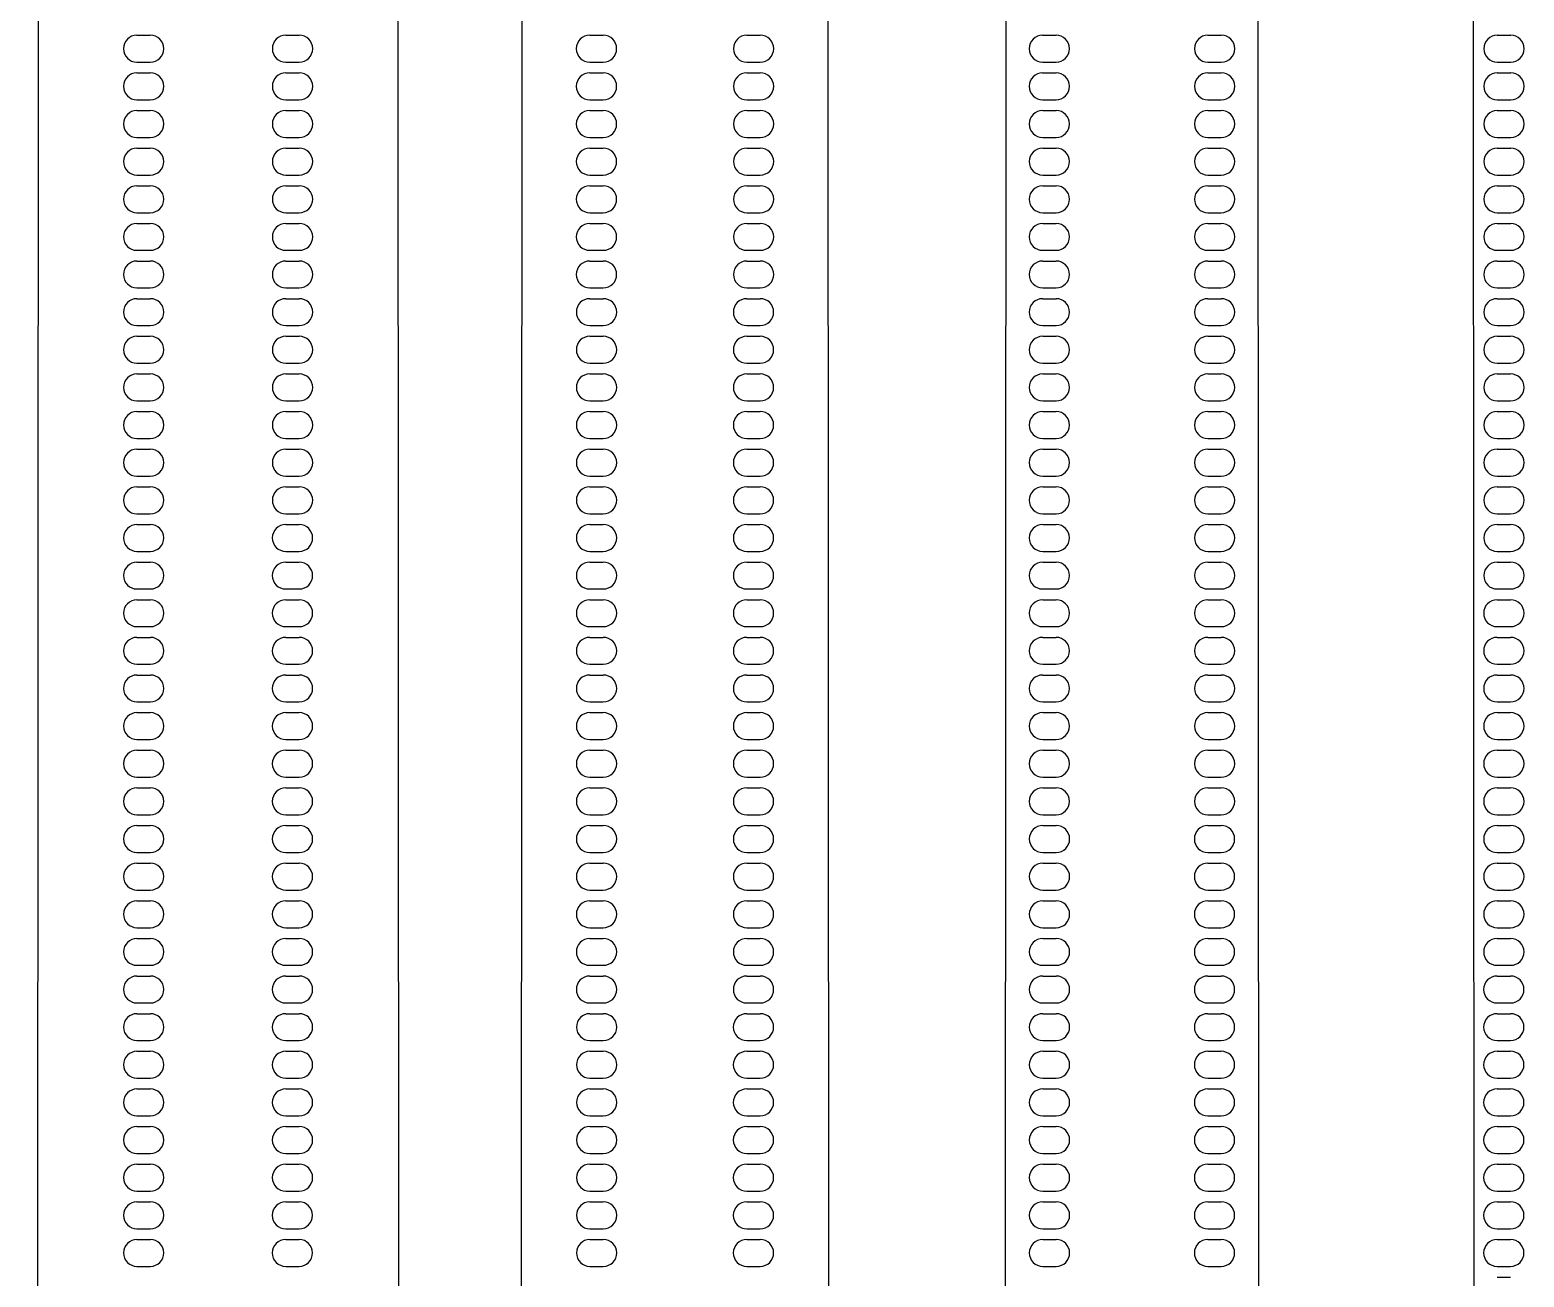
# Model space of a CAD drawing. Header units: millimetres. Extents: x -12.5 to 12.5, y -37.5 to 37.5.
# Drawn here: x -2.9 to -0.121, y 2.395 to 4.715 of the extents above; entities that cross this region are included whole.
import ezdxf

# ---------------------------------------------------------------- set-up
doc = ezdxf.new("R2010")
doc.units = ezdxf.units.MM

msp = doc.modelspace()

# ---------------------------------------------------------------- linework, layer by layer
at = {"color": 7, "linetype": 'Continuous'}
for p, q in [((-2.875, 24), (-2.9, -25)), ((-2.2, -25), (-2.225, 24)), ((-1.975, 24), (-2, -25)), ((-1.4, -25), (-1.425, 24)), ((-1.075, 24), (-1.1, -25)), ((-0.6, -25), (-0.625, 24)), ((-0.225, 24), (-0.2059, -13.45)), ((-2.701, 4.705), (-2.676, 4.705)), ((-2.424, 4.705), (-2.399, 4.705)), ((-1.8586, 4.705), (-1.8336, 4.705)), ((-1.5664, 4.705), (-1.5414, 4.705)), ((-1.0162, 4.705), (-0.9912, 4.705)), ((-0.7088, 4.705), (-0.6838, 4.705)), ((-0.1706, 4.705), (-0.1456, 4.705)), ((-2.701, 4.655), (-2.676, 4.655)), ((-2.424, 4.655), (-2.399, 4.655)), ((-1.8586, 4.655), (-1.8336, 4.655)), ((-1.5664, 4.655), (-1.5414, 4.655)), ((-1.0162, 4.655), (-0.9912, 4.655)), ((-0.7088, 4.655), (-0.6838, 4.655)), ((-0.1706, 4.655), (-0.1456, 4.655)), ((-2.701, 4.635), (-2.676, 4.635)), ((-2.424, 4.635), (-2.399, 4.635)), ((-1.8586, 4.635), (-1.8336, 4.635)), ((-1.5664, 4.635), (-1.5414, 4.635)), ((-1.0162, 4.635), (-0.9912, 4.635)), ((-0.7088, 4.635), (-0.6838, 4.635)), ((-0.1706, 4.635), (-0.1456, 4.635)), ((-2.701, 4.585), (-2.676, 4.585)), ((-2.701, 4.565), (-2.676, 4.565)), ((-2.424, 4.585), (-2.399, 4.585)), ((-2.424, 4.565), (-2.399, 4.565)), ((-1.8586, 4.585), (-1.8336, 4.585)), ((-1.8586, 4.565), (-1.8336, 4.565)), ((-1.5664, 4.585), (-1.5414, 4.585)), ((-1.5664, 4.565), (-1.5414, 4.565)), ((-1.0162, 4.585), (-0.9912, 4.585)), ((-1.0161, 4.565), (-0.9911, 4.565)), ((-0.7089, 4.565), (-0.6839, 4.565)), ((-0.7088, 4.585), (-0.6838, 4.585)), ((-0.1706, 4.585), (-0.1456, 4.585)), ((-0.1706, 4.565), (-0.1456, 4.565)), ((-2.701, 4.515), (-2.676, 4.515)), ((-2.424, 4.515), (-2.399, 4.515)), ((-1.8586, 4.515), (-1.8336, 4.515)), ((-1.5664, 4.515), (-1.5414, 4.515)), ((-1.0161, 4.515), (-0.9911, 4.515)), ((-0.7089, 4.515), (-0.6839, 4.515)), ((-0.1706, 4.515), (-0.1456, 4.515)), ((-2.701, 4.495), (-2.676, 4.495)), ((-2.424, 4.495), (-2.399, 4.495)), ((-1.8586, 4.495), (-1.8336, 4.495)), ((-1.5664, 4.495), (-1.5414, 4.495)), ((-1.0161, 4.495), (-0.9911, 4.495)), ((-0.7089, 4.495), (-0.6839, 4.495)), ((-0.1706, 4.495), (-0.1456, 4.495)), ((-2.701, 4.445), (-2.676, 4.445)), ((-2.701, 4.425), (-2.676, 4.425)), ((-2.424, 4.445), (-2.399, 4.445)), ((-2.424, 4.425), (-2.399, 4.425)), ((-1.8586, 4.445), (-1.8336, 4.445)), ((-1.8586, 4.425), (-1.8336, 4.425)), ((-1.5664, 4.445), (-1.5414, 4.445)), ((-1.5664, 4.425), (-1.5414, 4.425)), ((-1.0161, 4.445), (-0.9911, 4.445)), ((-1.0161, 4.425), (-0.9911, 4.425)), ((-0.7089, 4.445), (-0.6839, 4.445)), ((-0.7089, 4.425), (-0.6839, 4.425)), ((-0.1706, 4.445), (-0.1456, 4.445)), ((-0.1706, 4.425), (-0.1456, 4.425)), ((-2.701, 4.375), (-2.676, 4.375)), ((-2.424, 4.375), (-2.399, 4.375)), ((-1.8586, 4.375), (-1.8336, 4.375)), ((-1.5664, 4.375), (-1.5414, 4.375)), ((-1.0161, 4.375), (-0.9911, 4.375)), ((-0.7089, 4.375), (-0.6839, 4.375)), ((-0.1706, 4.375), (-0.1456, 4.375)), ((-2.701, 4.355), (-2.676, 4.355)), ((-2.424, 4.355), (-2.399, 4.355)), ((-1.8586, 4.355), (-1.8336, 4.355)), ((-1.5664, 4.355), (-1.5414, 4.355)), ((-1.0161, 4.355), (-0.9911, 4.355)), ((-0.7089, 4.355), (-0.6839, 4.355)), ((-0.1706, 4.355), (-0.1456, 4.355)), ((-2.701, 4.305), (-2.676, 4.305)), ((-2.701, 4.285), (-2.676, 4.285)), ((-2.424, 4.305), (-2.399, 4.305)), ((-2.424, 4.285), (-2.399, 4.285)), ((-1.8586, 4.305), (-1.8336, 4.305)), ((-1.8586, 4.285), (-1.8336, 4.285)), ((-1.5664, 4.305), (-1.5414, 4.305)), ((-1.5664, 4.285), (-1.5414, 4.285)), ((-1.0161, 4.305), (-0.9911, 4.305)), ((-1.0161, 4.285), (-0.9911, 4.285)), ((-0.7089, 4.305), (-0.6839, 4.305)), ((-0.7089, 4.285), (-0.6839, 4.285)), ((-0.1707, 4.285), (-0.1457, 4.285)), ((-0.1706, 4.305), (-0.1456, 4.305)), ((-2.701, 4.235), (-2.676, 4.235)), ((-2.424, 4.235), (-2.399, 4.235)), ((-1.8586, 4.235), (-1.8336, 4.235)), ((-1.5664, 4.235), (-1.5414, 4.235)), ((-1.0161, 4.235), (-0.9911, 4.235)), ((-0.7089, 4.235), (-0.6839, 4.235)), ((-0.1707, 4.235), (-0.1457, 4.235)), ((-2.701, 4.215), (-2.676, 4.215)), ((-2.424, 4.215), (-2.399, 4.215)), ((-1.8585, 4.215), (-1.8335, 4.215)), ((-1.5665, 4.215), (-1.5415, 4.215)), ((-1.0161, 4.215), (-0.9911, 4.215)), ((-0.7089, 4.215), (-0.6839, 4.215)), ((-0.1707, 4.215), (-0.1457, 4.215)), ((-2.701, 4.165), (-2.676, 4.165)), ((-2.701, 4.145), (-2.676, 4.145)), ((-2.424, 4.165), (-2.399, 4.165)), ((-2.424, 4.145), (-2.399, 4.145)), ((-1.8585, 4.165), (-1.8335, 4.165)), ((-1.8585, 4.145), (-1.8335, 4.145)), ((-1.5665, 4.165), (-1.5415, 4.165)), ((-1.5665, 4.145), (-1.5415, 4.145)), ((-1.0161, 4.165), (-0.9911, 4.165)), ((-1.0161, 4.145), (-0.9911, 4.145)), ((-0.7089, 4.165), (-0.6839, 4.165)), ((-0.7089, 4.145), (-0.6839, 4.145)), ((-0.1707, 4.165), (-0.1457, 4.165)), ((-0.1707, 4.145), (-0.1457, 4.145)), ((-2.701, 4.095), (-2.676, 4.095)), ((-2.424, 4.095), (-2.399, 4.095)), ((-1.8585, 4.095), (-1.8335, 4.095)), ((-1.5665, 4.095), (-1.5415, 4.095)), ((-1.0161, 4.095), (-0.9911, 4.095)), ((-0.7089, 4.095), (-0.6839, 4.095)), ((-0.1707, 4.095), (-0.1457, 4.095)), ((-2.701, 4.075), (-2.676, 4.075)), ((-2.424, 4.075), (-2.399, 4.075)), ((-1.8585, 4.075), (-1.8335, 4.075)), ((-1.5665, 4.075), (-1.5415, 4.075)), ((-1.0161, 4.075), (-0.9911, 4.075)), ((-0.7089, 4.075), (-0.6839, 4.075)), ((-0.1707, 4.075), (-0.1457, 4.075)), ((-2.701, 4.025), (-2.676, 4.025)), ((-2.701, 4.005), (-2.676, 4.005)), ((-2.424, 4.025), (-2.399, 4.025)), ((-2.424, 4.005), (-2.399, 4.005)), ((-1.8585, 4.025), (-1.8335, 4.025)), ((-1.8585, 4.005), (-1.8335, 4.005)), ((-1.5665, 4.025), (-1.5415, 4.025)), ((-1.5665, 4.005), (-1.5415, 4.005)), ((-1.0161, 4.025), (-0.9911, 4.025)), ((-1.0161, 4.005), (-0.9911, 4.005)), ((-0.7089, 4.025), (-0.6839, 4.025)), ((-0.7089, 4.005), (-0.6839, 4.005)), ((-0.1707, 4.025), (-0.1457, 4.025)), ((-0.1707, 4.005), (-0.1457, 4.005)), ((-2.701, 3.955), (-2.676, 3.955)), ((-2.424, 3.955), (-2.399, 3.955)), ((-1.8585, 3.955), (-1.8335, 3.955)), ((-1.5665, 3.955), (-1.5415, 3.955)), ((-1.0161, 3.955), (-0.9911, 3.955)), ((-0.7089, 3.955), (-0.6839, 3.955)), ((-0.1707, 3.955), (-0.1457, 3.955)), ((-2.701, 3.935), (-2.676, 3.935)), ((-2.424, 3.935), (-2.399, 3.935)), ((-1.8585, 3.935), (-1.8335, 3.935)), ((-1.5665, 3.935), (-1.5415, 3.935)), ((-1.0161, 3.935), (-0.9911, 3.935)), ((-0.7089, 3.935), (-0.6839, 3.935)), ((-0.1707, 3.935), (-0.1457, 3.935)), ((-2.701, 3.885), (-2.676, 3.885)), ((-2.701, 3.865), (-2.676, 3.865)), ((-2.424, 3.885), (-2.399, 3.885)), ((-2.424, 3.865), (-2.399, 3.865)), ((-1.8585, 3.885), (-1.8335, 3.885)), ((-1.8585, 3.865), (-1.8335, 3.865)), ((-1.5665, 3.885), (-1.5415, 3.885)), ((-1.5665, 3.865), (-1.5415, 3.865)), ((-1.0161, 3.885), (-0.9911, 3.885)), ((-1.0161, 3.865), (-0.9911, 3.865)), ((-0.7089, 3.885), (-0.6839, 3.885)), ((-0.7089, 3.865), (-0.6839, 3.865)), ((-0.1707, 3.885), (-0.1457, 3.885)), ((-0.1707, 3.865), (-0.1457, 3.865)), ((-2.701, 3.815), (-2.676, 3.815)), ((-2.424, 3.815), (-2.399, 3.815)), ((-1.8585, 3.815), (-1.8335, 3.815)), ((-1.5665, 3.815), (-1.5415, 3.815)), ((-1.0161, 3.815), (-0.9911, 3.815)), ((-0.7089, 3.815), (-0.6839, 3.815)), ((-0.1707, 3.815), (-0.1457, 3.815)), ((-2.7009, 3.795), (-2.6759, 3.795)), ((-2.4241, 3.795), (-2.3991, 3.795)), ((-1.8585, 3.795), (-1.8335, 3.795)), ((-1.5665, 3.795), (-1.5415, 3.795)), ((-1.0161, 3.795), (-0.9911, 3.795)), ((-0.7089, 3.795), (-0.6839, 3.795)), ((-0.1707, 3.795), (-0.1457, 3.795)), ((-2.7009, 3.745), (-2.6759, 3.745)), ((-2.7009, 3.725), (-2.6759, 3.725)), ((-2.4241, 3.745), (-2.3991, 3.745)), ((-2.4241, 3.725), (-2.3991, 3.725)), ((-1.8585, 3.745), (-1.8335, 3.745)), ((-1.8585, 3.725), (-1.8335, 3.725)), ((-1.5665, 3.745), (-1.5415, 3.745)), ((-1.5665, 3.725), (-1.5415, 3.725)), ((-1.0161, 3.745), (-0.9911, 3.745)), ((-1.0161, 3.725), (-0.9911, 3.725)), ((-0.7089, 3.745), (-0.6839, 3.745)), ((-0.7089, 3.725), (-0.6839, 3.725)), ((-0.1707, 3.745), (-0.1457, 3.745)), ((-0.1707, 3.725), (-0.1457, 3.725)), ((-2.7009, 3.675), (-2.6759, 3.675)), ((-2.4241, 3.675), (-2.3991, 3.675)), ((-1.8585, 3.675), (-1.8335, 3.675)), ((-1.5665, 3.675), (-1.5415, 3.675)), ((-1.0161, 3.675), (-0.9911, 3.675)), ((-0.7089, 3.675), (-0.6839, 3.675)), ((-0.1707, 3.675), (-0.1457, 3.675)), ((-2.7009, 3.655), (-2.6759, 3.655)), ((-2.4241, 3.655), (-2.3991, 3.655)), ((-1.8585, 3.655), (-1.8335, 3.655)), ((-1.5665, 3.655), (-1.5415, 3.655)), ((-1.0161, 3.655), (-0.9911, 3.655)), ((-0.7089, 3.655), (-0.6839, 3.655)), ((-0.1708, 3.655), (-0.1458, 3.655)), ((-2.7009, 3.605), (-2.6759, 3.605)), ((-2.4241, 3.605), (-2.3991, 3.605)), ((-1.8585, 3.605), (-1.8335, 3.605)), ((-1.5665, 3.605), (-1.5415, 3.605)), ((-1.0161, 3.605), (-0.9911, 3.605)), ((-0.7089, 3.605), (-0.6839, 3.605)), ((-0.1708, 3.605), (-0.1458, 3.605)), ((-2.7009, 3.585), (-2.6759, 3.585)), ((-2.4241, 3.585), (-2.3991, 3.585)), ((-1.8585, 3.585), (-1.8335, 3.585)), ((-1.5665, 3.585), (-1.5415, 3.585)), ((-1.0161, 3.585), (-0.9911, 3.585)), ((-0.7089, 3.585), (-0.6839, 3.585)), ((-0.1708, 3.585), (-0.1458, 3.585)), ((-2.7009, 3.535), (-2.6759, 3.535)), ((-2.4241, 3.535), (-2.3991, 3.535)), ((-1.8585, 3.535), (-1.8335, 3.535)), ((-1.5665, 3.535), (-1.5415, 3.535)), ((-1.0161, 3.535), (-0.9911, 3.535)), ((-0.7089, 3.535), (-0.6839, 3.535)), ((-0.1708, 3.535), (-0.1458, 3.535)), ((-2.7009, 3.515), (-2.6759, 3.515)), ((-2.4241, 3.515), (-2.3991, 3.515)), ((-1.8585, 3.515), (-1.8335, 3.515)), ((-1.5665, 3.515), (-1.5415, 3.515)), ((-1.0161, 3.515), (-0.9911, 3.515)), ((-0.7089, 3.515), (-0.6839, 3.515)), ((-0.1708, 3.515), (-0.1458, 3.515)), ((-2.7009, 3.465), (-2.6759, 3.465)), ((-2.4241, 3.465), (-2.3991, 3.465)), ((-1.8585, 3.465), (-1.8335, 3.465)), ((-1.5665, 3.465), (-1.5415, 3.465)), ((-1.0161, 3.465), (-0.9911, 3.465)), ((-0.7089, 3.465), (-0.6839, 3.465)), ((-0.1708, 3.465), (-0.1458, 3.465)), ((-2.7009, 3.445), (-2.6759, 3.445)), ((-2.4241, 3.445), (-2.3991, 3.445)), ((-1.8585, 3.445), (-1.8335, 3.445)), ((-1.5665, 3.445), (-1.5415, 3.445)), ((-1.0161, 3.445), (-0.9911, 3.445)), ((-0.7089, 3.445), (-0.6839, 3.445)), ((-0.1708, 3.445), (-0.1458, 3.445)), ((-2.7009, 3.395), (-2.6759, 3.395)), ((-2.4241, 3.395), (-2.3991, 3.395)), ((-1.8585, 3.395), (-1.8335, 3.395)), ((-1.5665, 3.395), (-1.5415, 3.395)), ((-1.0161, 3.395), (-0.9911, 3.395)), ((-0.7089, 3.395), (-0.6839, 3.395)), ((-0.1708, 3.395), (-0.1458, 3.395)), ((-2.7009, 3.375), (-2.6759, 3.375)), ((-2.4241, 3.375), (-2.3991, 3.375)), ((-1.8585, 3.375), (-1.8335, 3.375)), ((-1.5665, 3.375), (-1.5415, 3.375)), ((-1.0161, 3.375), (-0.9911, 3.375)), ((-0.7089, 3.375), (-0.6839, 3.375)), ((-0.1708, 3.375), (-0.1458, 3.375)), ((-2.7009, 3.325), (-2.6759, 3.325)), ((-2.4241, 3.325), (-2.3991, 3.325)), ((-1.8585, 3.325), (-1.8335, 3.325)), ((-1.5665, 3.325), (-1.5415, 3.325)), ((-1.0161, 3.325), (-0.9911, 3.325)), ((-0.7089, 3.325), (-0.6839, 3.325)), ((-0.1708, 3.325), (-0.1458, 3.325)), ((-2.7009, 3.305), (-2.6759, 3.305)), ((-2.4241, 3.305), (-2.3991, 3.305)), ((-1.8585, 3.305), (-1.8335, 3.305)), ((-1.5665, 3.305), (-1.5415, 3.305)), ((-1.0161, 3.305), (-0.9911, 3.305)), ((-0.7089, 3.305), (-0.6839, 3.305)), ((-0.1708, 3.305), (-0.1458, 3.305)), ((-2.7009, 3.255), (-2.6759, 3.255)), ((-2.4241, 3.255), (-2.3991, 3.255)), ((-1.8585, 3.255), (-1.8335, 3.255)), ((-1.5665, 3.255), (-1.5415, 3.255)), ((-1.0161, 3.255), (-0.9911, 3.255)), ((-0.7089, 3.255), (-0.6839, 3.255)), ((-0.1708, 3.255), (-0.1458, 3.255)), ((-2.7009, 3.235), (-2.6759, 3.235)), ((-2.4241, 3.235), (-2.3991, 3.235)), ((-1.8585, 3.235), (-1.8335, 3.235)), ((-1.5665, 3.235), (-1.5415, 3.235)), ((-1.016, 3.235), (-0.991, 3.235)), ((-0.709, 3.235), (-0.684, 3.235)), ((-0.1708, 3.235), (-0.1458, 3.235)), ((-2.7009, 3.185), (-2.6759, 3.185)), ((-2.4241, 3.185), (-2.3991, 3.185)), ((-1.8585, 3.185), (-1.8335, 3.185)), ((-1.5665, 3.185), (-1.5415, 3.185)), ((-1.016, 3.185), (-0.991, 3.185)), ((-0.709, 3.185), (-0.684, 3.185)), ((-0.1708, 3.185), (-0.1458, 3.185)), ((-2.7009, 3.165), (-2.6759, 3.165)), ((-2.4241, 3.165), (-2.3991, 3.165)), ((-1.8585, 3.165), (-1.8335, 3.165)), ((-1.5665, 3.165), (-1.5415, 3.165)), ((-1.016, 3.165), (-0.991, 3.165)), ((-0.709, 3.165), (-0.684, 3.165)), ((-0.1708, 3.165), (-0.1458, 3.165)), ((-2.7009, 3.115), (-2.6759, 3.115)), ((-2.4241, 3.115), (-2.3991, 3.115)), ((-1.8585, 3.115), (-1.8335, 3.115)), ((-1.5665, 3.115), (-1.5415, 3.115)), ((-1.016, 3.115), (-0.991, 3.115)), ((-0.709, 3.115), (-0.684, 3.115)), ((-0.1708, 3.115), (-0.1458, 3.115)), ((-2.7009, 3.095), (-2.6759, 3.095)), ((-2.4241, 3.095), (-2.3991, 3.095)), ((-1.8585, 3.095), (-1.8335, 3.095)), ((-1.5665, 3.095), (-1.5415, 3.095)), ((-1.016, 3.095), (-0.991, 3.095)), ((-0.709, 3.095), (-0.684, 3.095)), ((-0.1708, 3.095), (-0.1458, 3.095)), ((-2.7009, 3.045), (-2.6759, 3.045)), ((-2.4241, 3.045), (-2.3991, 3.045)), ((-1.8585, 3.045), (-1.8335, 3.045)), ((-1.5665, 3.045), (-1.5415, 3.045)), ((-1.016, 3.045), (-0.991, 3.045)), ((-0.709, 3.045), (-0.684, 3.045)), ((-0.1708, 3.045), (-0.1458, 3.045)), ((-2.7009, 3.025), (-2.6759, 3.025)), ((-2.4241, 3.025), (-2.3991, 3.025)), ((-1.8585, 3.025), (-1.8335, 3.025)), ((-1.5665, 3.025), (-1.5415, 3.025)), ((-1.016, 3.025), (-0.991, 3.025)), ((-0.709, 3.025), (-0.684, 3.025)), ((-0.1708, 3.025), (-0.1458, 3.025)), ((-2.7009, 2.975), (-2.6759, 2.975)), ((-2.4241, 2.975), (-2.3991, 2.975)), ((-1.8585, 2.975), (-1.8335, 2.975)), ((-1.5665, 2.975), (-1.5415, 2.975)), ((-1.016, 2.975), (-0.991, 2.975)), ((-0.709, 2.975), (-0.684, 2.975)), ((-0.1708, 2.975), (-0.1458, 2.975)), ((-2.7009, 2.955), (-2.6759, 2.955)), ((-2.4241, 2.955), (-2.3991, 2.955)), ((-1.8585, 2.955), (-1.8335, 2.955)), ((-1.5665, 2.955), (-1.5415, 2.955)), ((-1.016, 2.955), (-0.991, 2.955)), ((-0.709, 2.955), (-0.684, 2.955)), ((-0.1709, 2.955), (-0.1459, 2.955)), ((-2.7009, 2.905), (-2.6759, 2.905)), ((-2.4241, 2.905), (-2.3991, 2.905)), ((-1.8585, 2.905), (-1.8335, 2.905)), ((-1.5665, 2.905), (-1.5415, 2.905)), ((-1.016, 2.905), (-0.991, 2.905)), ((-0.709, 2.905), (-0.684, 2.905)), ((-0.1709, 2.905), (-0.1459, 2.905)), ((-2.7009, 2.885), (-2.6759, 2.885)), ((-2.4241, 2.885), (-2.3991, 2.885)), ((-1.8584, 2.885), (-1.8334, 2.885)), ((-1.5666, 2.885), (-1.5416, 2.885)), ((-1.016, 2.885), (-0.991, 2.885)), ((-0.709, 2.885), (-0.684, 2.885)), ((-0.1709, 2.885), (-0.1459, 2.885)), ((-2.7009, 2.835), (-2.6759, 2.835)), ((-2.4241, 2.835), (-2.3991, 2.835)), ((-1.8584, 2.835), (-1.8334, 2.835)), ((-1.5666, 2.835), (-1.5416, 2.835)), ((-1.016, 2.835), (-0.991, 2.835)), ((-0.709, 2.835), (-0.684, 2.835)), ((-0.1709, 2.835), (-0.1459, 2.835)), ((-2.7009, 2.815), (-2.6759, 2.815)), ((-2.4241, 2.815), (-2.3991, 2.815)), ((-1.8584, 2.815), (-1.8334, 2.815)), ((-1.5666, 2.815), (-1.5416, 2.815)), ((-1.016, 2.815), (-0.991, 2.815)), ((-0.709, 2.815), (-0.684, 2.815)), ((-0.1709, 2.815), (-0.1459, 2.815)), ((-2.7009, 2.765), (-2.6759, 2.765)), ((-2.4241, 2.765), (-2.3991, 2.765)), ((-1.8584, 2.765), (-1.8334, 2.765)), ((-1.5666, 2.765), (-1.5416, 2.765)), ((-1.016, 2.765), (-0.991, 2.765)), ((-0.709, 2.765), (-0.684, 2.765)), ((-0.1709, 2.765), (-0.1459, 2.765)), ((-2.7009, 2.745), (-2.6759, 2.745)), ((-2.4241, 2.745), (-2.3991, 2.745)), ((-1.8584, 2.745), (-1.8334, 2.745)), ((-1.5666, 2.745), (-1.5416, 2.745)), ((-1.016, 2.745), (-0.991, 2.745)), ((-0.709, 2.745), (-0.684, 2.745)), ((-0.1709, 2.745), (-0.1459, 2.745)), ((-2.7009, 2.695), (-2.6759, 2.695)), ((-2.7009, 2.675), (-2.6759, 2.675)), ((-2.4241, 2.695), (-2.3991, 2.695)), ((-2.4241, 2.675), (-2.3991, 2.675)), ((-1.8584, 2.695), (-1.8334, 2.695)), ((-1.8584, 2.675), (-1.8334, 2.675)), ((-1.5666, 2.695), (-1.5416, 2.695)), ((-1.5666, 2.675), (-1.5416, 2.675)), ((-1.016, 2.695), (-0.991, 2.695)), ((-1.016, 2.675), (-0.991, 2.675)), ((-0.709, 2.695), (-0.684, 2.695)), ((-0.709, 2.675), (-0.684, 2.675)), ((-0.1709, 2.695), (-0.1459, 2.695)), ((-0.1709, 2.675), (-0.1459, 2.675)), ((-2.7009, 2.625), (-2.6759, 2.625)), ((-2.4241, 2.625), (-2.3991, 2.625)), ((-1.8584, 2.625), (-1.8334, 2.625)), ((-1.5666, 2.625), (-1.5416, 2.625)), ((-1.016, 2.625), (-0.991, 2.625)), ((-0.709, 2.625), (-0.684, 2.625)), ((-0.1709, 2.625), (-0.1459, 2.625)), ((-2.7009, 2.605), (-2.6759, 2.605)), ((-2.4241, 2.605), (-2.3991, 2.605)), ((-1.8584, 2.605), (-1.8334, 2.605)), ((-1.5666, 2.605), (-1.5416, 2.605)), ((-1.016, 2.605), (-0.991, 2.605)), ((-0.709, 2.605), (-0.684, 2.605)), ((-0.1709, 2.605), (-0.1459, 2.605)), ((-2.7009, 2.555), (-2.6759, 2.555)), ((-2.7008, 2.535), (-2.6758, 2.535)), ((-2.4242, 2.535), (-2.3992, 2.535)), ((-2.4241, 2.555), (-2.3991, 2.555)), ((-1.8584, 2.555), (-1.8334, 2.555)), ((-1.8584, 2.535), (-1.8334, 2.535)), ((-1.5666, 2.555), (-1.5416, 2.555)), ((-1.5666, 2.535), (-1.5416, 2.535)), ((-1.016, 2.555), (-0.991, 2.555)), ((-1.016, 2.535), (-0.991, 2.535)), ((-0.709, 2.555), (-0.684, 2.555)), ((-0.709, 2.535), (-0.684, 2.535)), ((-0.1709, 2.555), (-0.1459, 2.555)), ((-0.1709, 2.535), (-0.1459, 2.535)), ((-2.7008, 2.485), (-2.6758, 2.485)), ((-2.4242, 2.485), (-2.3992, 2.485)), ((-1.8584, 2.485), (-1.8334, 2.485)), ((-1.5666, 2.485), (-1.5416, 2.485)), ((-1.016, 2.485), (-0.991, 2.485)), ((-0.709, 2.485), (-0.684, 2.485)), ((-0.1709, 2.485), (-0.1459, 2.485)), ((-2.7008, 2.465), (-2.6758, 2.465)), ((-2.4242, 2.465), (-2.3992, 2.465)), ((-1.8584, 2.465), (-1.8334, 2.465)), ((-1.5666, 2.465), (-1.5416, 2.465)), ((-1.016, 2.465), (-0.991, 2.465)), ((-0.709, 2.465), (-0.684, 2.465)), ((-0.1709, 2.465), (-0.1459, 2.465)), ((-2.7008, 2.415), (-2.6758, 2.415)), ((-2.4242, 2.415), (-2.3992, 2.415)), ((-1.8584, 2.415), (-1.8334, 2.415)), ((-1.5666, 2.415), (-1.5416, 2.415)), ((-1.016, 2.415), (-0.991, 2.415)), ((-0.709, 2.415), (-0.684, 2.415)), ((-0.1709, 2.415), (-0.1459, 2.415)), ((-0.1709, 2.395), (-0.1459, 2.395))]:
    msp.add_line(p, q, dxfattribs=at)
for centre, start, end in [((-2.701, 4.68), 90, 270), ((-2.676, 4.68), 270, 90), ((-2.424, 4.68), 90, 270), ((-2.399, 4.68), 270, 90), ((-1.8586, 4.68), 90, 270), ((-1.8336, 4.68), 270, 90), ((-1.5664, 4.68), 90, 270), ((-1.5414, 4.68), 270, 90), ((-1.0162, 4.68), 90, 270), ((-0.9912, 4.68), 270, 90), ((-0.7088, 4.68), 90, 270), ((-0.6838, 4.68), 270, 90), ((-0.1706, 4.68), 90, 270), ((-0.1456, 4.68), 270, 90), ((-2.701, 4.61), 90, 270), ((-2.676, 4.61), 270, 90), ((-2.424, 4.61), 90, 270), ((-2.399, 4.61), 270, 90), ((-1.8586, 4.61), 90, 270), ((-1.8336, 4.61), 270, 90), ((-1.5664, 4.61), 90, 270), ((-1.5414, 4.61), 270, 90), ((-1.0162, 4.61), 90, 270), ((-0.9912, 4.61), 270, 90), ((-0.7088, 4.61), 90, 270), ((-0.6838, 4.61), 270, 90), ((-0.1706, 4.61), 90, 270), ((-0.1456, 4.61), 270, 90), ((-2.701, 4.54), 90, 270), ((-2.676, 4.54), 270, 90), ((-2.424, 4.54), 90, 270), ((-2.399, 4.54), 270, 90), ((-1.8586, 4.54), 90, 270), ((-1.8336, 4.54), 270, 90), ((-1.5664, 4.54), 90, 270), ((-1.5414, 4.54), 270, 90), ((-1.0161, 4.54), 90, 270), ((-0.9911, 4.54), 270, 90), ((-0.7089, 4.54), 90, 270), ((-0.6839, 4.54), 270, 90), ((-0.1706, 4.54), 90, 270), ((-0.1456, 4.54), 270, 90), ((-2.701, 4.47), 90, 270), ((-2.676, 4.47), 270, 90), ((-2.424, 4.47), 90, 270), ((-2.399, 4.47), 270, 90), ((-1.8586, 4.47), 90, 270), ((-1.8336, 4.47), 270, 90), ((-1.5664, 4.47), 90, 270), ((-1.5414, 4.47), 270, 90), ((-1.0161, 4.47), 90, 270), ((-0.9911, 4.47), 270, 90), ((-0.7089, 4.47), 90, 270), ((-0.6839, 4.47), 270, 90), ((-0.1706, 4.47), 90, 270), ((-0.1456, 4.47), 270, 90), ((-2.701, 4.4), 90, 270), ((-2.676, 4.4), 270, 90), ((-2.424, 4.4), 90, 270), ((-2.399, 4.4), 270, 90), ((-1.8586, 4.4), 90, 270), ((-1.8336, 4.4), 270, 90), ((-1.5664, 4.4), 90, 270), ((-1.5414, 4.4), 270, 90), ((-1.0161, 4.4), 90, 270), ((-0.9911, 4.4), 270, 90), ((-0.7089, 4.4), 90, 270), ((-0.6839, 4.4), 270, 90), ((-0.1706, 4.4), 90, 270), ((-0.1456, 4.4), 270, 90), ((-2.701, 4.33), 90, 270), ((-2.676, 4.33), 270, 90), ((-2.424, 4.33), 90, 270), ((-2.399, 4.33), 270, 90), ((-1.8586, 4.33), 90, 270), ((-1.8336, 4.33), 270, 90), ((-1.5664, 4.33), 90, 270), ((-1.5414, 4.33), 270, 90), ((-1.0161, 4.33), 90, 270), ((-0.9911, 4.33), 270, 90), ((-0.7089, 4.33), 90, 270), ((-0.6839, 4.33), 270, 90), ((-0.1706, 4.33), 90, 270), ((-0.1456, 4.33), 270, 90), ((-2.701, 4.26), 90, 270), ((-2.676, 4.26), 270, 90), ((-2.424, 4.26), 90, 270), ((-2.399, 4.26), 270, 90), ((-1.8586, 4.26), 90, 270), ((-1.8336, 4.26), 270, 90), ((-1.5664, 4.26), 90, 270), ((-1.5414, 4.26), 270, 90), ((-1.0161, 4.26), 90, 270), ((-0.9911, 4.26), 270, 90), ((-0.7089, 4.26), 90, 270), ((-0.6839, 4.26), 270, 90), ((-0.1707, 4.26), 90, 270), ((-0.1457, 4.26), 270, 90), ((-2.701, 4.19), 90, 270), ((-2.676, 4.19), 270, 90), ((-2.424, 4.19), 90, 270), ((-2.399, 4.19), 270, 90), ((-1.8585, 4.19), 90, 270), ((-1.8335, 4.19), 270, 90), ((-1.5665, 4.19), 90, 270), ((-1.5415, 4.19), 270, 90), ((-1.0161, 4.19), 90, 270), ((-0.9911, 4.19), 270, 90), ((-0.7089, 4.19), 90, 270), ((-0.6839, 4.19), 270, 90), ((-0.1707, 4.19), 90, 270), ((-0.1457, 4.19), 270, 90), ((-2.701, 4.12), 90, 270), ((-2.676, 4.12), 270, 90), ((-2.424, 4.12), 90, 270), ((-2.399, 4.12), 270, 90), ((-1.8585, 4.12), 90, 270), ((-1.8335, 4.12), 270, 90), ((-1.5665, 4.12), 90, 270), ((-1.5415, 4.12), 270, 90), ((-1.0161, 4.12), 90, 270), ((-0.9911, 4.12), 270, 90), ((-0.7089, 4.12), 90, 270), ((-0.6839, 4.12), 270, 90), ((-0.1707, 4.12), 90, 270), ((-0.1457, 4.12), 270, 90), ((-2.701, 4.05), 90, 270), ((-2.676, 4.05), 270, 90), ((-2.424, 4.05), 90, 270), ((-2.399, 4.05), 270, 90), ((-1.8585, 4.05), 90, 270), ((-1.8335, 4.05), 270, 90), ((-1.5665, 4.05), 90, 270), ((-1.5415, 4.05), 270, 90), ((-1.0161, 4.05), 90, 270), ((-0.9911, 4.05), 270, 90), ((-0.7089, 4.05), 90, 270), ((-0.6839, 4.05), 270, 90), ((-0.1707, 4.05), 90, 270), ((-0.1457, 4.05), 270, 90), ((-2.701, 3.98), 90, 270), ((-2.676, 3.98), 270, 90), ((-2.424, 3.98), 90, 270), ((-2.399, 3.98), 270, 90), ((-1.8585, 3.98), 90, 270), ((-1.8335, 3.98), 270, 90), ((-1.5665, 3.98), 90, 270), ((-1.5415, 3.98), 270, 90), ((-1.0161, 3.98), 90, 270), ((-0.9911, 3.98), 270, 90), ((-0.7089, 3.98), 90, 270), ((-0.6839, 3.98), 270, 90), ((-0.1707, 3.98), 90, 270), ((-0.1457, 3.98), 270, 90), ((-2.701, 3.91), 90, 270), ((-2.676, 3.91), 270, 90), ((-2.424, 3.91), 90, 270), ((-2.399, 3.91), 270, 90), ((-1.8585, 3.91), 90, 270), ((-1.8335, 3.91), 270, 90), ((-1.5665, 3.91), 90, 270), ((-1.5415, 3.91), 270, 90), ((-1.0161, 3.91), 90, 270), ((-0.9911, 3.91), 270, 90), ((-0.7089, 3.91), 90, 270), ((-0.6839, 3.91), 270, 90), ((-0.1707, 3.91), 90, 270), ((-0.1457, 3.91), 270, 90), ((-2.701, 3.84), 90, 270), ((-2.676, 3.84), 270, 90), ((-2.424, 3.84), 90, 270), ((-2.399, 3.84), 270, 90), ((-1.8585, 3.84), 90, 270), ((-1.8335, 3.84), 270, 90), ((-1.5665, 3.84), 90, 270), ((-1.5415, 3.84), 270, 90), ((-1.0161, 3.84), 90, 270), ((-0.9911, 3.84), 270, 90), ((-0.7089, 3.84), 90, 270), ((-0.6839, 3.84), 270, 90), ((-0.1707, 3.84), 90, 270), ((-0.1457, 3.84), 270, 90), ((-2.7009, 3.77), 90, 270), ((-2.6759, 3.77), 270, 90), ((-2.4241, 3.77), 90, 270), ((-2.3991, 3.77), 270, 90), ((-1.8585, 3.77), 90, 270), ((-1.8335, 3.77), 270, 90), ((-1.5665, 3.77), 90, 270), ((-1.5415, 3.77), 270, 90), ((-1.0161, 3.77), 90, 270), ((-0.9911, 3.77), 270, 90), ((-0.7089, 3.77), 90, 270), ((-0.6839, 3.77), 270, 90), ((-0.1707, 3.77), 90, 270), ((-0.1457, 3.77), 270, 90), ((-2.7009, 3.7), 90, 270), ((-2.6759, 3.7), 270, 90), ((-2.4241, 3.7), 90, 270), ((-2.3991, 3.7), 270, 90), ((-1.8585, 3.7), 90, 270), ((-1.8335, 3.7), 270, 90), ((-1.5665, 3.7), 90, 270), ((-1.5415, 3.7), 270, 90), ((-1.0161, 3.7), 90, 270), ((-0.9911, 3.7), 270, 90), ((-0.7089, 3.7), 90, 270), ((-0.6839, 3.7), 270, 90), ((-0.1707, 3.7), 90, 270), ((-0.1457, 3.7), 270, 90), ((-2.7009, 3.63), 90, 270), ((-2.6759, 3.63), 270, 90), ((-2.4241, 3.63), 90, 270), ((-2.3991, 3.63), 270, 90), ((-1.8585, 3.63), 90, 270), ((-1.8335, 3.63), 270, 90), ((-1.5665, 3.63), 90, 270), ((-1.5415, 3.63), 270, 90), ((-1.0161, 3.63), 90, 270), ((-0.9911, 3.63), 270, 90), ((-0.7089, 3.63), 90, 270), ((-0.6839, 3.63), 270, 90), ((-0.1708, 3.63), 90, 270), ((-0.1458, 3.63), 270, 90), ((-2.7009, 3.56), 90, 270), ((-2.6759, 3.56), 270, 90), ((-2.4241, 3.56), 90, 270), ((-2.3991, 3.56), 270, 90), ((-1.8585, 3.56), 90, 270), ((-1.8335, 3.56), 270, 90), ((-1.5665, 3.56), 90, 270), ((-1.5415, 3.56), 270, 90), ((-1.0161, 3.56), 90, 270), ((-0.9911, 3.56), 270, 90), ((-0.7089, 3.56), 90, 270), ((-0.6839, 3.56), 270, 90), ((-0.1708, 3.56), 90, 270), ((-0.1458, 3.56), 270, 90), ((-2.7009, 3.49), 90, 270), ((-2.6759, 3.49), 270, 90), ((-2.4241, 3.49), 90, 270), ((-2.3991, 3.49), 270, 90), ((-1.8585, 3.49), 90, 270), ((-1.8335, 3.49), 270, 90), ((-1.5665, 3.49), 90, 270), ((-1.5415, 3.49), 270, 90), ((-1.0161, 3.49), 90, 270), ((-0.9911, 3.49), 270, 90), ((-0.7089, 3.49), 90, 270), ((-0.6839, 3.49), 270, 90), ((-0.1708, 3.49), 90, 270), ((-0.1458, 3.49), 270, 90), ((-2.7009, 3.42), 90, 270), ((-2.6759, 3.42), 270, 90), ((-2.4241, 3.42), 90, 270), ((-2.3991, 3.42), 270, 90), ((-1.8585, 3.42), 90, 270), ((-1.8335, 3.42), 270, 90), ((-1.5665, 3.42), 90, 270), ((-1.5415, 3.42), 270, 90), ((-1.0161, 3.42), 90, 270), ((-0.9911, 3.42), 270, 90), ((-0.7089, 3.42), 90, 270), ((-0.6839, 3.42), 270, 90), ((-0.1708, 3.42), 90, 270), ((-0.1458, 3.42), 270, 90), ((-2.7009, 3.35), 90, 270), ((-2.6759, 3.35), 270, 90), ((-2.4241, 3.35), 90, 270), ((-2.3991, 3.35), 270, 90), ((-1.8585, 3.35), 90, 270), ((-1.8335, 3.35), 270, 90), ((-1.5665, 3.35), 90, 270), ((-1.5415, 3.35), 270, 90), ((-1.0161, 3.35), 90, 270), ((-0.9911, 3.35), 270, 90), ((-0.7089, 3.35), 90, 270), ((-0.6839, 3.35), 270, 90), ((-0.1708, 3.35), 90, 270), ((-0.1458, 3.35), 270, 90), ((-2.7009, 3.28), 90, 270), ((-2.6759, 3.28), 270, 90), ((-2.4241, 3.28), 90, 270), ((-2.3991, 3.28), 270, 90), ((-1.8585, 3.28), 90, 270), ((-1.8335, 3.28), 270, 90), ((-1.5665, 3.28), 90, 270), ((-1.5415, 3.28), 270, 90), ((-1.0161, 3.28), 90, 270), ((-0.9911, 3.28), 270, 90), ((-0.7089, 3.28), 90, 270), ((-0.6839, 3.28), 270, 90), ((-0.1708, 3.28), 90, 270), ((-0.1458, 3.28), 270, 90), ((-2.7009, 3.21), 90, 270), ((-2.6759, 3.21), 270, 90), ((-2.4241, 3.21), 90, 270), ((-2.3991, 3.21), 270, 90), ((-1.8585, 3.21), 90, 270), ((-1.8335, 3.21), 270, 90), ((-1.5665, 3.21), 90, 270), ((-1.5415, 3.21), 270, 90), ((-1.016, 3.21), 90, 270), ((-0.991, 3.21), 270, 90), ((-0.709, 3.21), 90, 270), ((-0.684, 3.21), 270, 90), ((-0.1708, 3.21), 90, 270), ((-0.1458, 3.21), 270, 90), ((-2.7009, 3.14), 90, 270), ((-2.6759, 3.14), 270, 90), ((-2.4241, 3.14), 90, 270), ((-2.3991, 3.14), 270, 90), ((-1.8585, 3.14), 90, 270), ((-1.8335, 3.14), 270, 90), ((-1.5665, 3.14), 90, 270), ((-1.5415, 3.14), 270, 90), ((-1.016, 3.14), 90, 270), ((-0.991, 3.14), 270, 90), ((-0.709, 3.14), 90, 270), ((-0.684, 3.14), 270, 90), ((-0.1708, 3.14), 90, 270), ((-0.1458, 3.14), 270, 90), ((-2.7009, 3.07), 90, 270), ((-2.6759, 3.07), 270, 90), ((-2.4241, 3.07), 90, 270), ((-2.3991, 3.07), 270, 90), ((-1.8585, 3.07), 90, 270), ((-1.8335, 3.07), 270, 90), ((-1.5665, 3.07), 90, 270), ((-1.5415, 3.07), 270, 90), ((-1.016, 3.07), 90, 270), ((-0.991, 3.07), 270, 90), ((-0.709, 3.07), 90, 270), ((-0.684, 3.07), 270, 90), ((-0.1708, 3.07), 90, 270), ((-0.1458, 3.07), 270, 90), ((-2.7009, 3), 90, 270), ((-2.6759, 3), 270, 90), ((-2.4241, 3), 90, 270), ((-2.3991, 3), 270, 90), ((-1.8585, 3), 90, 270), ((-1.8335, 3), 270, 90), ((-1.5665, 3), 90, 270), ((-1.5415, 3), 270, 90), ((-1.016, 3), 90, 270), ((-0.991, 3), 270, 90), ((-0.709, 3), 90, 270), ((-0.684, 3), 270, 90), ((-0.1708, 3), 90, 270), ((-0.1458, 3), 270, 90), ((-2.7009, 2.93), 90, 270), ((-2.6759, 2.93), 270, 90), ((-2.4241, 2.93), 90, 270), ((-2.3991, 2.93), 270, 90), ((-1.8585, 2.93), 90, 270), ((-1.8335, 2.93), 270, 90), ((-1.5665, 2.93), 90, 270), ((-1.5415, 2.93), 270, 90), ((-1.016, 2.93), 90, 270), ((-0.991, 2.93), 270, 90), ((-0.709, 2.93), 90, 270), ((-0.684, 2.93), 270, 90), ((-0.1709, 2.93), 90, 270), ((-0.1459, 2.93), 270, 90), ((-2.7009, 2.86), 90, 270), ((-2.6759, 2.86), 270, 90), ((-2.4241, 2.86), 90, 270), ((-2.3991, 2.86), 270, 90), ((-1.8584, 2.86), 90, 270), ((-1.8334, 2.86), 270, 90), ((-1.5666, 2.86), 90, 270), ((-1.5416, 2.86), 270, 90), ((-1.016, 2.86), 90, 270), ((-0.991, 2.86), 270, 90), ((-0.709, 2.86), 90, 270), ((-0.684, 2.86), 270, 90), ((-0.1709, 2.86), 90, 270), ((-0.1459, 2.86), 270, 90), ((-2.7009, 2.79), 90, 270), ((-2.6759, 2.79), 270, 90), ((-2.4241, 2.79), 90, 270), ((-2.3991, 2.79), 270, 90), ((-1.8584, 2.79), 90, 270), ((-1.8334, 2.79), 270, 90), ((-1.5666, 2.79), 90, 270), ((-1.5416, 2.79), 270, 90), ((-1.016, 2.79), 90, 270), ((-0.991, 2.79), 270, 90), ((-0.709, 2.79), 90, 270), ((-0.684, 2.79), 270, 90), ((-0.1709, 2.79), 90, 270), ((-0.1459, 2.79), 270, 90), ((-2.7009, 2.72), 90, 270), ((-2.6759, 2.72), 270, 90), ((-2.4241, 2.72), 90, 270), ((-2.3991, 2.72), 270, 90), ((-1.8584, 2.72), 90, 270), ((-1.8334, 2.72), 270, 90), ((-1.5666, 2.72), 90, 270), ((-1.5416, 2.72), 270, 90), ((-1.016, 2.72), 90, 270), ((-0.991, 2.72), 270, 90), ((-0.709, 2.72), 90, 270), ((-0.684, 2.72), 270, 90), ((-0.1709, 2.72), 90, 270), ((-0.1459, 2.72), 270, 90), ((-2.7009, 2.65), 90, 270), ((-2.6759, 2.65), 270, 90), ((-2.4241, 2.65), 90, 270), ((-2.3991, 2.65), 270, 90), ((-1.8584, 2.65), 90, 270), ((-1.8334, 2.65), 270, 90), ((-1.5666, 2.65), 90, 270), ((-1.5416, 2.65), 270, 90), ((-1.016, 2.65), 90, 270), ((-0.991, 2.65), 270, 90), ((-0.709, 2.65), 90, 270), ((-0.684, 2.65), 270, 90), ((-0.1709, 2.65), 90, 270), ((-0.1459, 2.65), 270, 90), ((-2.7009, 2.58), 90, 270), ((-2.6759, 2.58), 270, 90), ((-2.4241, 2.58), 90, 270), ((-2.3991, 2.58), 270, 90), ((-1.8584, 2.58), 90, 270), ((-1.8334, 2.58), 270, 90), ((-1.5666, 2.58), 90, 270), ((-1.5416, 2.58), 270, 90), ((-1.016, 2.58), 90, 270), ((-0.991, 2.58), 270, 90), ((-0.709, 2.58), 90, 270), ((-0.684, 2.58), 270, 90), ((-0.1709, 2.58), 90, 270), ((-0.1459, 2.58), 270, 90), ((-2.7008, 2.51), 90, 270), ((-2.6758, 2.51), 270, 90), ((-2.4242, 2.51), 90, 270), ((-2.3992, 2.51), 270, 90), ((-1.8584, 2.51), 90, 270), ((-1.8334, 2.51), 270, 90), ((-1.5666, 2.51), 90, 270), ((-1.5416, 2.51), 270, 90), ((-1.016, 2.51), 90, 270), ((-0.991, 2.51), 270, 90), ((-0.709, 2.51), 90, 270), ((-0.684, 2.51), 270, 90), ((-0.1709, 2.51), 90, 270), ((-0.1459, 2.51), 270, 90), ((-2.7008, 2.44), 90, 270), ((-2.6758, 2.44), 270, 90), ((-2.4242, 2.44), 90, 270), ((-2.3992, 2.44), 270, 90), ((-1.8584, 2.44), 90, 270), ((-1.8334, 2.44), 270, 90), ((-1.5666, 2.44), 90, 270), ((-1.5416, 2.44), 270, 90), ((-1.016, 2.44), 90, 270), ((-0.991, 2.44), 270, 90), ((-0.709, 2.44), 90, 270), ((-0.684, 2.44), 270, 90), ((-0.1709, 2.44), 90, 270), ((-0.1459, 2.44), 270, 90)]:
    msp.add_arc(centre, 0.025, start, end, dxfattribs=at)

doc.saveas('drawing.dxf')
